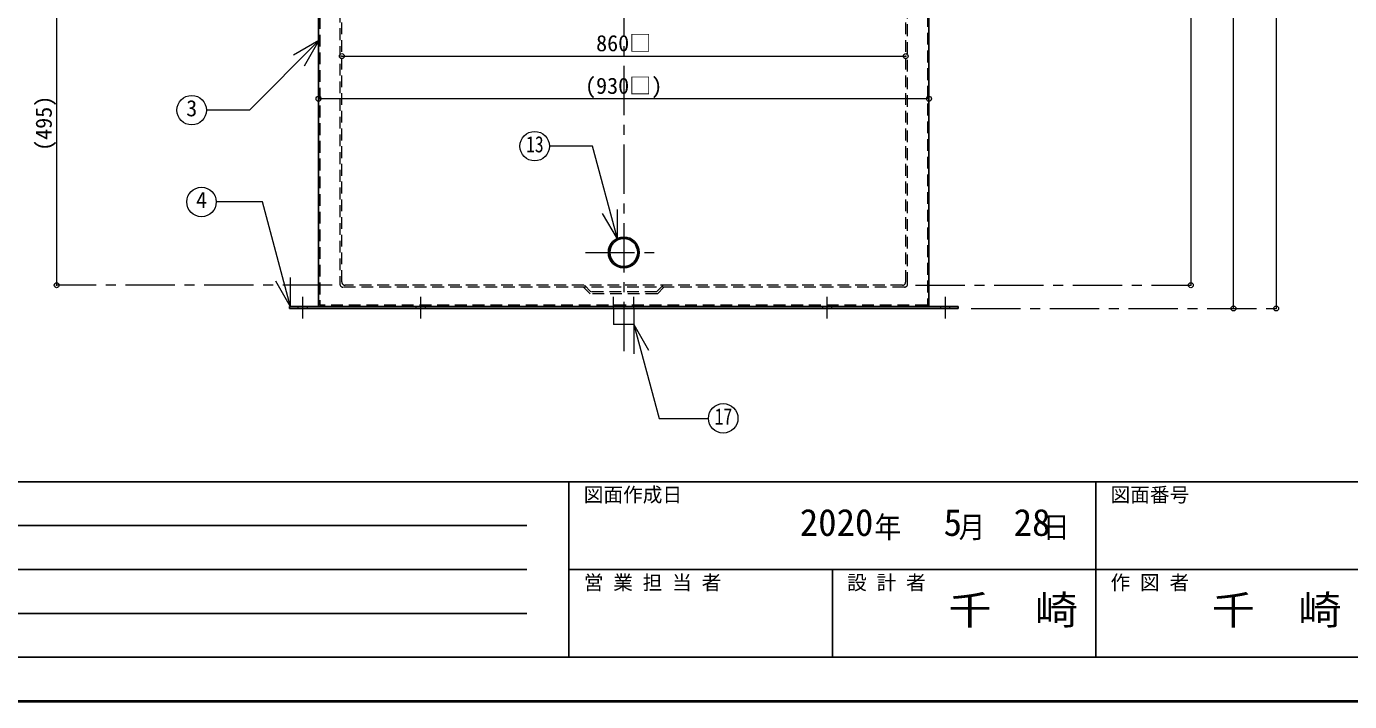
# Model space of a CAD drawing. Units: millimetres at full size, sheet at 1:15; details may follow other scales. Extents: x -3044 to 3031, y -2085 to 2130.
# Drawn here: x -918 to 1101, y -2085 to -1055 of the extents above; entities that cross this region are included whole.
import ezdxf
from ezdxf.enums import TextEntityAlignment as Align

# ---------------------------------------------------------------- set-up
doc = ezdxf.new("R2010")
doc.units = ezdxf.units.MM
doc.header["$LTSCALE"] = 15
doc.header["$PDMODE"] = 32
doc.header["$PDSIZE"] = 7.5
doc.linetypes.add('CHAIN1', pattern=[8, 5, -1, 1, -1])
doc.linetypes.add('DASHED1', pattern=[1.8, 1.2, -0.6])
doc.layers.add('0-0', color=7, linetype='Continuous', lineweight=18)
doc.styles.add('ＭＳ ゴシック', font='')
doc.styles.get('ＭＳ ゴシック').set_extended_font_data('MS Gothic')

msp = doc.modelspace()

# ---------------------------------------------------------------- linework, layer by layer
at = {"layer": '0-0', "color": 4, "linetype": 'CHAIN1', "lineweight": 9}
for p, q in [((-6.5, -35.46), (-6.5, -1559.96)), ((-65, -1399.96), (52, -1399.96)), ((-451.5, -1449.96), (-871.5, -1449.96)), ((438.5, -1449.96), (858.5, -1449.96)), ((-496.5, -1467.46), (-496.5, -1500.46)), ((-316.5, -1467.46), (-316.5, -1500.46)), ((303.5, -1467.46), (303.5, -1500.46)), ((483.5, -1467.46), (483.5, -1500.46)), ((523.5, -1485.46), (988.5, -1485.46))]:
    msp.add_line(p, q, dxfattribs=at)
at = {"layer": '0-0', "color": 4, "lineweight": 9}
for p, q in [((988.5, -400.46), (988.5, -1485.46)), ((858.5, -440.96), (858.5, -1449.96)), ((923.5, -1485.46), (923.5, -440.96)), ((-871.5, -955.71), (-871.5, -1449.96)), ((-436.5, -1100.46), (423.5, -1100.46)), ((459, -1165.46), (-472, -1165.46))]:
    msp.add_line(p, q, dxfattribs=at)
at = {"layer": '0-0', "linetype": 'DASHED1'}
for p, q in [((423.5, -1444.96), (423.5, -440.96)), ((426.5, -1447.96), (426.5, -442.96)), ((457, -443.96), (457, -1479.46)), ((-439.5, -842.02), (-439.5, -1447.96)), ((-436.5, -1444.96), (-436.5, -841.03)), ((-470, -851.85), (-470, -1479.46)), ((421.5, -1452.96), (-434.5, -1452.96)), ((418.5, -1449.96), (-431.5, -1449.96)), ((456, -1480.46), (-469.25, -1480.46)), ((-452, -1480.46), (-452, -1482.46)), ((-323.5, -1482.46), (-323.5, -1485.46)), ((-309.5, -1482.46), (-309.5, -1485.46)), ((296.5, -1482.46), (296.5, -1485.46)), ((310.5, -1482.46), (310.5, -1485.46)), ((439, -1480.46), (439, -1482.46))]:
    msp.add_line(p, q, dxfattribs=at)
at = {"layer": '0-0', "color": 5, "lineweight": 25}
for p, q in [((459, -1480.46), (459, -480.46)), ((-472, -682.96), (-472, -1480.46)), ((-516.5, -1482.46), (-516.5, -1485.46)), ((503.5, -1482.46), (-516.5, -1482.46)), ((503.5, -1485.46), (-516.5, -1485.46)), ((503.5, -1482.46), (503.5, -1485.46))]:
    msp.add_line(p, q, dxfattribs=at)
at = {"layer": '0-0'}
for p, q in [((-471.42, -1076.74), (-510.39, -1099.24)), ((-471.42, -1076.74), (-493.92, -1115.71)), ((-54.14, -1237.81), (-119.93, -1237.81)), ((-16.23, -1379.29), (-54.14, -1237.81)), ((-557.69, -1322.9), (-628.06, -1322.9)), ((-514.8, -1482.95), (-557.69, -1322.9)), ((-16.23, -1379.29), (-38.73, -1340.32)), ((-16.23, -1379.29), (-16.23, -1334.29)), ((-514.8, -1482.95), (-537.3, -1443.98)), ((-514.8, -1482.95), (-514.8, -1437.95)), ((-22, -1485.46), (-22, -1509.96)), ((9, -1485.46), (9, -1509.96)), ((9, -1509.96), (-22, -1509.96)), ((8.89, -1509.78), (31.39, -1548.75)), ((8.89, -1509.78), (8.89, -1554.78))]:
    msp.add_line(p, q, dxfattribs=at)
at = {"layer": '0-0', "color": 4, "linetype": 'DASHED1', "lineweight": 9}
for p, q in [((-67.74, -1452.96), (-57.74, -1462.96)), ((-66.5, -1449.96), (-56.5, -1459.96)), ((53.5, -1449.96), (43.5, -1459.96)), ((43.5, -1459.96), (-56.5, -1459.96)), ((-22, -1485.46), (-22, -1459.96)), ((9, -1485.46), (9, -1459.96)), ((-503.5, -1482.46), (-503.5, -1485.46)), ((-489.5, -1482.46), (-489.5, -1485.46)), ((476.5, -1482.46), (476.5, -1485.46)), ((490.5, -1482.46), (490.5, -1485.46))]:
    msp.add_line(p, q, dxfattribs=at)
at = {"layer": '0-0', "color": 6, "lineweight": 25}
for p, q in [((-2976.5, -1749.6), (2963.5, -1749.6)), ((-90.07, -2017.46), (-90.07, -1749.6)), ((713.5, -1749.6), (713.5, -2017.46)), ((-1547.21, -1816.56), (-154.36, -1816.56)), ((-154.36, -1883.53), (-1547.21, -1883.53)), ((2963.5, -1883.53), (-90.07, -1883.53)), ((311.72, -2017.46), (311.72, -1883.53)), ((-154.36, -1950.49), (-1547.21, -1950.49)), ((2963.5, -2017.46), (-2976.5, -2017.46))]:
    msp.add_line(p, q, dxfattribs=at)
at = {"layer": '0-0', "color": 1, "lineweight": 40}
msp.add_line((3031, -2084.96), (-3044, -2084.96), dxfattribs=at)
at = {"layer": '0-0'}
for points in [[(-471.42, -1076.74), (-577.53, -1182.85), (-642.99, -1182.85)], [(8.89, -1509.78), (47.26, -1652.98), (122.71, -1652.98)]]:
    msp.add_lwpolyline(points, dxfattribs=at)
at = {"layer": '0-0', "color": 4, "linetype": 'DASHED1', "lineweight": 9}
msp.add_lwpolyline([(54.74, -1452.96), (44.74, -1462.96), (-57.74, -1462.96)], dxfattribs=at)
at = {"layer": '0-0'}
for centre in [(-665.49, -1182.85), (-142.43, -1237.81), (-650.56, -1322.9), (145.21, -1652.98)]:
    msp.add_circle(centre, 22.5, dxfattribs=at)
at = {"layer": '0-0', "color": 5, "lineweight": 25}
for radius in [23.5, 21.35]:
    msp.add_circle((-6.5, -1399.96), radius, dxfattribs=at)
at = {"layer": '0-0', "linetype": 'DASHED1'}
for centre, radius, start, end in [((-434.5, -1447.96), 5, 180, 270), ((-431.5, -1444.96), 5, 180, 270), ((418.5, -1444.96), 5, 270, 0), ((421.5, -1447.96), 5, 270, 0), ((-469, -1479.46), 1, 180, 270), ((456, -1479.46), 1, 270, 0)]:
    msp.add_arc(centre, radius, start, end, dxfattribs=at)
at = {"layer": '0-0', "color": 5, "lineweight": 25}
for centre, start, end in [((-470, -1480.46), 180, 270), ((457, -1480.46), 270, 0)]:
    msp.add_arc(centre, 2, start, end, dxfattribs=at)
at = {"layer": '0-0', "color": 1}
for p in [(-436.5, -1100.46), (423.5, -1100.46), (-472, -1165.46), (459, -1165.46), (-871.5, -1449.96), (858.5, -1449.96), (923.5, -1485.46), (988.5, -1485.46)]:
    msp.add_point(p, dxfattribs=at)

# ---------------------------------------------------------------- texts
at = {"layer": '0-0', "style": 'ＭＳ ゴシック'}
for s, height, p in [('860□', 24.74, (-48.69, -1100.46)), ('(930□)', 24.74, (-65.56, -1165.46)), ('3', 24.74, (-673.93, -1199.73)), ('4', 24.74, (-659, -1339.77)), ('図面作成日', 21.99, (-67.57, -1787.1)), ('図面番号', 21.99, (736, -1787.1)), ('2020', 41.24, (262, -1844.69)), ('5', 41.24, (481.38, -1844.69)), ('28', 41.24, (588.25, -1844.69)), ('営 業 担 当 者', 21.99, (-67.57, -1921.03)), ('設 計 者', 21.99, (334.22, -1921.03)), ('作 図 者', 21.99, (736, -1921.03))]:
    msp.add_text(s, height=height, dxfattribs=at).set_placement(p, align=Align.BOTTOM_LEFT)
msp.add_text('(495)', height=24.74, rotation=90, dxfattribs=at).set_placement((-871.5, -1245.02), align=Align.BOTTOM_LEFT)
for s, height, width, p in [('13', 24.74, 0.8, (-155.56, -1254.69)), ('17', 24.74, 0.8, (132.09, -1669.85)), ('千\u3000崎', 43.99, 1.1, (488.5, -1980.49)), ('千\u3000崎', 43.99, 1.1, (890.29, -1980.49))]:
    msp.add_text(s, height=height, dxfattribs=dict(at, width=width)).set_placement(p, align=Align.BOTTOM_LEFT)
at = {"layer": '0-0', "insert": (376, -1839.06), "char_height": 32.99, "attachment_point": 7, "style": 'ＭＳ ゴシック'}
msp.add_mtext('\\T1.27;\\W0.9;年\\~\\~\\~月\\~\\~\\~日', dxfattribs=at)

doc.saveas('drawing.dxf')
